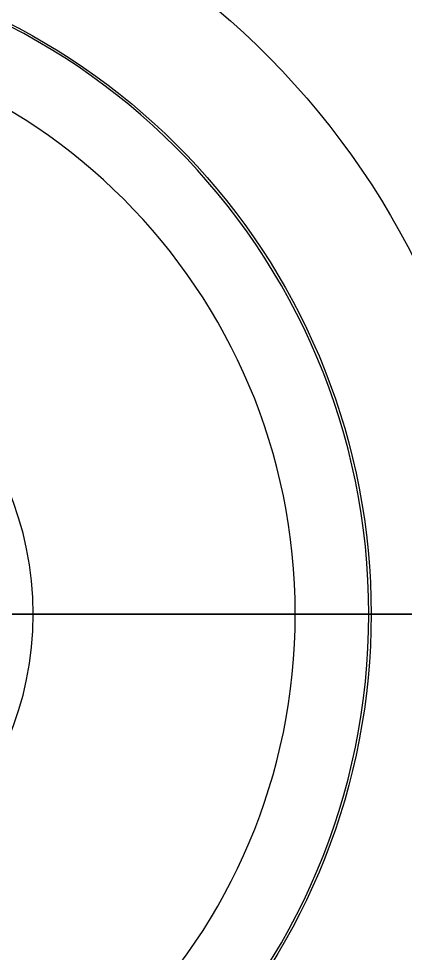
# Model space of a CAD drawing. Header units: millimetres. Extents: x 2213 to 82676, y 1050 to 28650.
# Drawn here: x 22688.7 to 22701.04, y 17281.55 to 17311.34 of the extents above; entities that cross this region are included whole.
import ezdxf

# ---------------------------------------------------------------- set-up
doc = ezdxf.new("R2010")
doc.units = ezdxf.units.MM
doc.header["$LTSCALE"] = 200
for name, pattern in [('CENTERX2', [101.6, 63.5, -12.7, 12.7, -12.7]), ('DASHDOT', [1, 0.5, -0.25, 0, -0.25]), ('DASHED', [0.75, 0.5, -0.25]), ('DGN4', [76.760163, 38.380082, -19.190041, 0, -19.190041])]:
    doc.linetypes.add(name, pattern=pattern)
doc.layers.add('A-FIX', color=5, linetype='Continuous')

# ---------------------------------------------------------------- blocks, each defined once
blk = doc.blocks.new('대변기 정면도')
at = {"linetype": 'DASHDOT'}
blk.add_line((14804.882, 31305.158), (14954.136, 31305.158), dxfattribs=at)
at = {"linetype": 'DGN4', "lineweight": 0}
blk.add_line((14804.882, 31305.158), (14954.137, 31305.158), dxfattribs=at)
at = {"linetype": 'CENTERX2', "ltscale": 100}
blk.add_line((14956.597, 31305.158), (14819.236, 31305.158), dxfattribs=at)
at = {"linetype": 'Continuous'}
for radius in [21.044, 18.7]:
    blk.add_circle((14863.962, 31305.158), radius, dxfattribs=at)
at = {"linetype": 'DASHED'}
blk.add_circle((14863.962, 31305.158), 10.335, dxfattribs=at)
at = {"linetype": 'Continuous'}
for radius, start, end in [(33.363, 38.0306, 321.9694), (25.178, 57.6319, 302.3682), (21.121, 9.8898, 350.1102)]:
    blk.add_arc((14863.962, 31305.158), radius, start, end, dxfattribs=at)
blk.add_open_spline([(14952.177, 31384.131), (14950.715, 31415.548), (14940.865, 31432.049), (14923.137, 31446.662), (14901.789, 31451.142), (14860.933, 31451.938), (14828.198, 31437.302), (14792.659, 31387.492), (14752.16, 31289.083), (14728.685, 31212.884), (14720.078, 31177.64), (14736.615, 31134.759), (14736.61, 31117.386), (14818.227, 31027.098), (14900.762, 31025.9), (14924.525, 31026.795), (14943.891, 31048.388), (14949.698, 31067.942), (14949.638, 31243.545), (14953.639, 31352.714), (14952.177, 31384.131)], degree=3)

msp = doc.modelspace()

# ---------------------------------------------------------------- block references
at = {"layer": 'A-FIX', "xscale": -1}
msp.add_blockref('대변기 정면도', (37542.795, -14012.796), dxfattribs=at)

doc.saveas('drawing.dxf')
